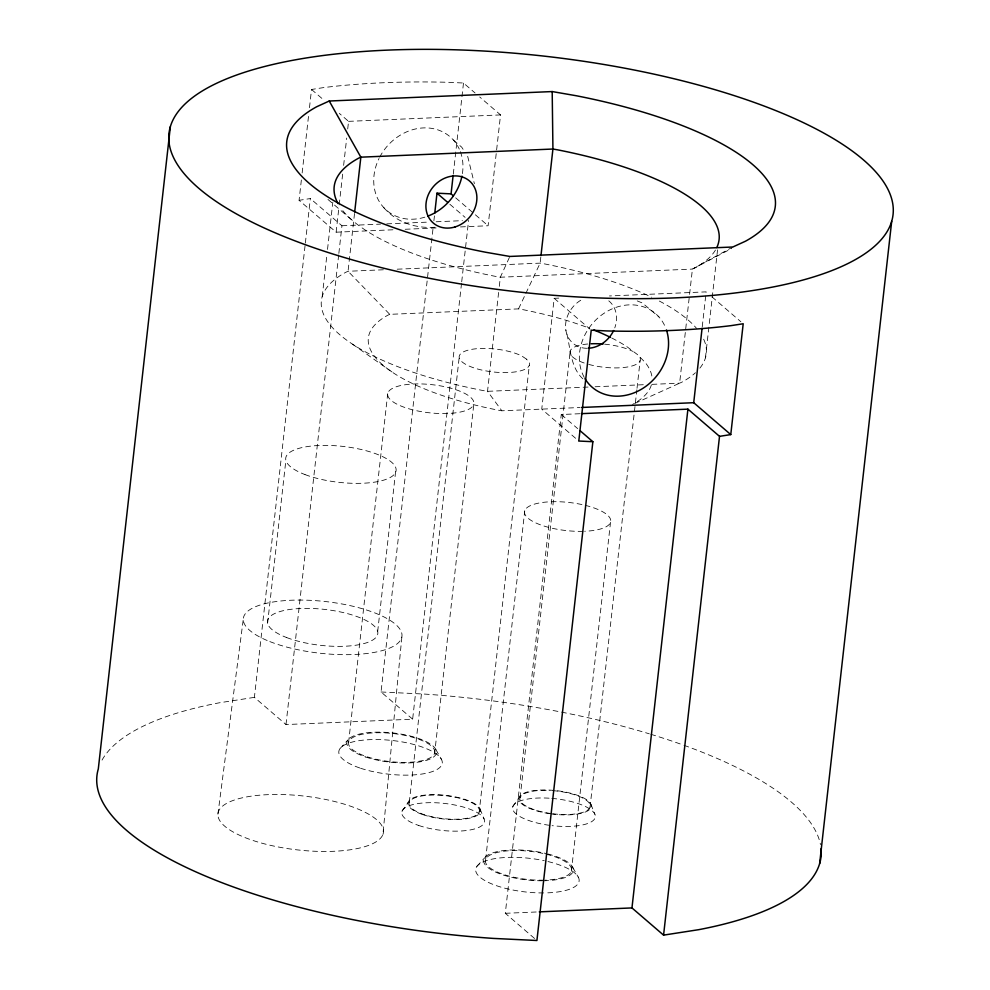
<?xml version="1.0" encoding="UTF-8"?>
<svg xmlns="http://www.w3.org/2000/svg" width="990" height="990" viewBox="0 0 990 990"><rect width="100%" height="100%" fill="white"/><g stroke="black" fill="none" stroke-linecap="round" stroke-linejoin="round"><path stroke-width="0.74" stroke-dasharray="4.95 3.71" d="M382.92 834.471A83.271 27.114 6.4 0 0 268.166 794.648A83.271 27.114 6.4 0 0 251.027 839.817A83.271 27.114 6.4 0 0 382.92 834.471L401.989 635.543M392.931 229.791L336.13 232.192L299.079 200.314L301.467 179.054M302.148 172.978L308.793 113.763M309.474 107.687L311.516 89.471L323.693 87.578A364.308 118.602 6.4 0 1 448.284 82.294L463.493 83.024L475.076 92.986M461.538 283.313L412.644 719.185L285.999 724.556L254.393 697.356L305.18 244.604M305.353 243.07L310.34 198.557L299.079 200.314M267.597 623.255L285.887 460.251M322.22 296.592L326.836 255.519M327.517 249.431L332.801 202.269M336.13 232.192L339.025 206.378M339.199 204.868L342.948 171.456M343.629 165.379L346.698 138.055M347.713 128.948L348.567 121.349L339.31 113.38M285.999 724.556L338.679 254.925M338.852 253.391L341.946 225.757L310.34 198.557M354.531 213.469L348.047 271.272L389.751 314.337L518.525 308.88L522.2 309.511A181.195 58.992 6.4 0 1 589.669 328.321M348.579 742.537L387.709 393.711M377.685 631.496L395.975 468.493M412.644 719.185L381.039 691.985L433.199 226.958M433.892 220.82L434.585 214.681M453.284 174.129L461.798 98.208M461.971 96.686L463.493 83.024M461.711 281.779L468.592 220.386M409.291 802.296L459.385 355.67M460.486 226.92L488.12 225.757L500.544 114.914L479.704 96.971M434.721 752.61A43.374 14.12 6.4 0 0 372.017 732.959A43.374 14.12 6.4 0 0 368.218 757.14A43.374 14.12 6.4 0 0 434.721 752.61L473.851 403.784A43.374 14.12 6.4 0 0 411.147 384.132A43.374 14.12 6.4 0 0 407.336 408.313A43.374 14.12 6.4 0 0 473.851 403.784M498.626 292.434L487.525 391.322L501.831 410.788L580.128 407.521M499.307 286.345L500.334 277.225L509.85 256.447M540.812 257.053L540.132 263.142L525.727 293.634M479.21 811.961A35.393 11.521 6.4 0 0 430.266 795.106A35.393 11.521 6.4 0 0 423.275 814.337A35.393 11.521 6.4 0 0 479.21 811.961L529.304 365.335M485.62 859.568L524.75 510.741M558.781 298.114L554.177 298.299L541.74 409.142L578.791 441.033M534.575 938.483L505.308 913.3L561.268 414.513L579.793 413.721M520.109 797.606L570.203 350.98M571.391 871.138L610.521 522.312M590.028 807.271L636.855 389.8M637.028 388.266L640.122 360.632M702.244 326.787L706.155 291.864L609.444 295.961M705.437 357.873L717.564 249.851M217.911 814.188L243.292 619.208M518.525 308.88L525.071 295.02M402.002 811.28L408.239 802.209M512.82 806.59L519.057 797.507M340.04 748.576L347.874 739.963M476.895 866.361L484.729 857.748M732.798 247.005L692.418 269.082L500.334 277.225L495.755 276.433A225.522 73.421 6.4 0 1 341.08 208.407M634.8 403.437L679.623 383.18L692.418 269.082L731.721 248.478M389.751 314.337L387.845 315.204A181.195 58.992 6.4 0 0 498.156 410.145L501.831 410.788M254.393 697.356L219.359 702.789A364.308 118.602 6.4 0 0 101.487 761.124M348.567 121.349L500.544 114.914M341.946 225.757L380.556 224.124M386.743 223.864L429.982 222.032M436.157 221.772L462.417 220.659M405.219 229.272L437.456 227.898M383.39 269.775L348.047 271.272L345.659 272.361A225.522 73.421 6.4 0 0 482.959 390.53L487.525 391.322L588.951 387.028M397.213 269.193L540.132 263.142L544.71 263.934A225.522 73.421 6.4 0 1 651.692 297.21M595.101 386.768L644.28 384.677M651.965 384.355L679.623 383.18L682.011 382.091A225.522 73.421 6.4 0 0 695.463 372.735M505.308 913.3L537.743 911.926M381.039 691.985L424.834 694.089A364.308 118.602 6.4 0 1 560.006 711.822M435.043 227.254C415.317 228.542 396.408 222.478 383.378 207.158M637.238 300.911L642.324 302.965L658.919 316.899M611.758 338.023A181.195 58.992 6.4 0 1 627.029 346.772L637.312 354.445L644.973 362.216A181.195 58.992 6.4 0 1 652.051 377.611M352.477 344.149L393.315 372.884M327.962 199.448L352.489 220.51M711.946 296.851L740.891 321.762M453.309 139.949L461.699 147.163L463.939 150.604M455.697 197.851L488.12 225.757M449.868 204.274L465.09 217.367M311.516 89.471L324.25 100.423M554.177 298.299L590.065 329.2M582.813 378.799C569.584 366.35 570.661 346.228 565.835 329.979M561.268 414.513L577.653 428.608M572.802 867.475L578.519 877.586M435.946 749.69L441.664 759.8M590.882 804.226L594.903 814.263M480.063 808.929L484.085 818.965M467.676 156.321L474.383 183.695M561.503 712.119A364.308 118.602 6.4 0 1 649.329 733.825M650.814 734.283A364.308 118.602 6.4 0 1 680.984 744.22M683.954 745.284A364.308 118.602 6.4 0 1 820.475 844.606M546.072 854.147A43.374 14.12 6.4 0 1 571.626 869.777A43.374 14.12 6.4 0 1 545.502 880.11M543.931 880.16A43.374 14.12 6.4 0 1 485.385 860.879A43.374 14.12 6.4 0 1 544.834 853.85M585.201 505.321A43.374 14.12 6.4 0 1 610.756 520.95A43.374 14.12 6.4 0 1 584.632 531.271M583.061 531.333A43.374 14.12 6.4 0 1 524.502 512.04A43.374 14.12 6.4 0 1 583.952 505.011M584.249 377.413A48.572 41.456 -49.3 0 1 606.214 311.924A48.572 41.456 -49.3 0 1 665.961 328.618M379.665 157.2A48.572 41.456 -49.3 0 1 420.874 128.094A48.572 41.456 -49.3 0 1 459.286 149.106M460.362 151.668A48.572 41.456 -49.3 0 1 462.243 174.648M424.871 217.156A48.572 41.456 -49.3 0 1 381.831 205.301A48.572 41.456 -49.3 0 1 379.034 158.45M608.788 300.849A27.757 23.686 -49.3 0 1 614.765 327.9M586.81 348.294A27.757 23.686 -49.3 0 1 565.736 329.324A27.757 23.686 -49.3 0 1 580.92 300.143M703.667 339.199A225.522 73.421 6.4 0 1 699.398 368.676M659.352 301.059A225.522 73.421 6.4 0 1 696.626 328.457M715.448 250.049A225.522 73.421 6.4 0 1 694.807 267.993M651.346 384.986A181.195 58.992 6.4 0 1 632.511 404.452M639.973 357.6A35.393 11.521 6.4 0 1 624.542 367.414A35.393 11.521 6.4 0 1 586.724 363.825M584.187 363.008A35.393 11.521 6.4 0 1 588.431 343.938M604.605 344.161A35.393 11.521 6.4 0 1 632.734 351.363M547.953 861.548A52.049 16.941 6.4 0 1 579.138 880.84A52.049 16.941 6.4 0 1 544.946 892.918M543.72 892.93A52.049 16.941 6.4 0 1 475.658 869.851A52.049 16.941 6.4 0 1 544.314 860.718M547.594 853.9A45.107 14.689 6.4 0 1 573.309 870.532A45.107 14.689 6.4 0 1 543.708 880.766M542.371 880.778A45.107 14.689 6.4 0 1 483.702 860.174A45.107 14.689 6.4 0 1 546.307 853.578M551.777 798.385A41.63 13.551 6.4 0 1 595.374 816.317A41.63 13.551 6.4 0 1 552.086 825.648M549.388 825.301A41.63 13.551 6.4 0 1 512.572 807.902A41.63 13.551 6.4 0 1 550.415 798.274M549.722 813.693A36.432 11.855 6.4 0 1 526.42 792.26A36.432 11.855 6.4 0 1 588.431 801.133A36.432 11.855 6.4 0 1 551.059 813.891M552.965 790.663A35.393 11.521 6.4 0 1 590.263 806.033A35.393 11.521 6.4 0 1 552.544 813.743M551.022 813.545A35.393 11.521 6.4 0 1 519.874 799.091A35.393 11.521 6.4 0 1 549.92 790.453M526.494 359.135L521.916 356.066A35.393 11.521 6.4 0 0 464.372 351.425A35.393 11.521 6.4 0 0 487.278 371.139A35.393 11.521 6.4 0 0 529.155 362.291L526.494 359.135M269.825 641.582A79.794 25.975 6.4 0 0 400.344 640.468A79.794 25.975 6.4 0 0 297.767 600.076A79.794 25.975 6.4 0 0 269.825 641.582M286.704 637.572A55.514 18.067 6.4 0 0 376.905 636.162A55.514 18.067 6.4 0 0 304.326 608.392A55.514 18.067 6.4 0 0 286.704 637.572M304.994 474.569A55.514 18.067 6.4 0 0 395.183 473.158A55.514 18.067 6.4 0 0 322.604 445.389A55.514 18.067 6.4 0 0 304.994 474.569M360.583 768.24A52.049 16.941 6.4 0 0 442.072 764.107A52.049 16.941 6.4 0 0 368.998 739.703A52.049 16.941 6.4 0 0 360.583 768.24M365.669 757.004A45.107 14.689 6.4 0 0 436.305 753.427A45.107 14.689 6.4 0 0 372.97 732.278A45.107 14.689 6.4 0 0 365.669 757.004M418.609 825.437A41.63 13.551 6.4 0 0 484.296 822.541A41.63 13.551 6.4 0 0 426.542 802.766A41.63 13.551 6.4 0 0 418.609 825.437M422.779 814.584A36.432 11.855 6.4 0 0 480.249 812.06A36.432 11.855 6.4 0 0 429.71 794.747A36.432 11.855 6.4 0 0 422.779 814.584"/><path stroke-width="1.49" d="M170.354 126.683L98.307 768.921A364.308 118.602 6.4 0 0 493.131 938.396L536.914 940.5L592.861 441.713L579.991 430.625M354.692 211.947L360.843 157.175L329.237 101.017L316.639 106.772A277.67 90.399 6.4 0 0 485.682 252.252L509.85 256.447L732.798 247.005L745.396 241.251A277.67 90.399 6.4 0 0 576.353 95.758L552.197 91.563L329.237 101.017M434.759 213.147L436.986 193.186L451.069 193.867L453.383 195.859M451.069 193.867L453.111 175.651M540.986 255.531L552.927 149.032L552.197 91.563M821.069 848.739A364.308 118.602 6.4 0 1 698.593 929.697L663.572 935.129L631.966 907.929L687.914 409.142L581.34 413.659M592.861 441.713L578.791 441.033L591.228 330.19L606.437 330.92A364.308 118.602 6.4 0 0 731.041 325.636L743.205 323.755L730.769 434.598L693.718 402.707L702.071 328.309M663.572 935.129L719.52 436.343L687.914 409.142M819.646 863.565L891.693 221.327A364.308 118.602 6.4 0 0 380.16 50.465A364.308 118.602 6.4 0 0 321.206 250.222A364.308 118.602 6.4 0 0 891.693 221.327M719.52 436.343L730.769 434.598M581.662 407.459L693.718 402.707M539.29 911.864L631.966 907.929M436.986 193.186L447.529 202.257M666.431 329.955A48.572 41.456 -49.3 0 1 641.681 389.095A48.572 41.456 -49.3 0 1 584.929 378.613M461.959 176.146A48.572 41.456 -49.3 0 1 427.729 216.167M613.652 330.536A27.757 23.686 -49.3 0 1 588.122 348.27M338.011 203.569A225.522 73.421 6.4 0 1 358.454 158.264L360.843 157.175L552.927 149.032L557.506 149.824A225.522 73.421 6.4 0 1 716.785 247.562M593.901 329.992A181.195 58.992 6.4 0 1 610.446 337.367M591.179 343.778A35.393 11.521 6.4 0 1 603.058 344.025M455.128 226.92A27.757 23.686 -49.3 0 0 471.376 182.804A27.757 23.686 -49.3 0 0 427.692 196.292A27.757 23.686 -49.3 0 0 455.128 226.92"/></g></svg>
